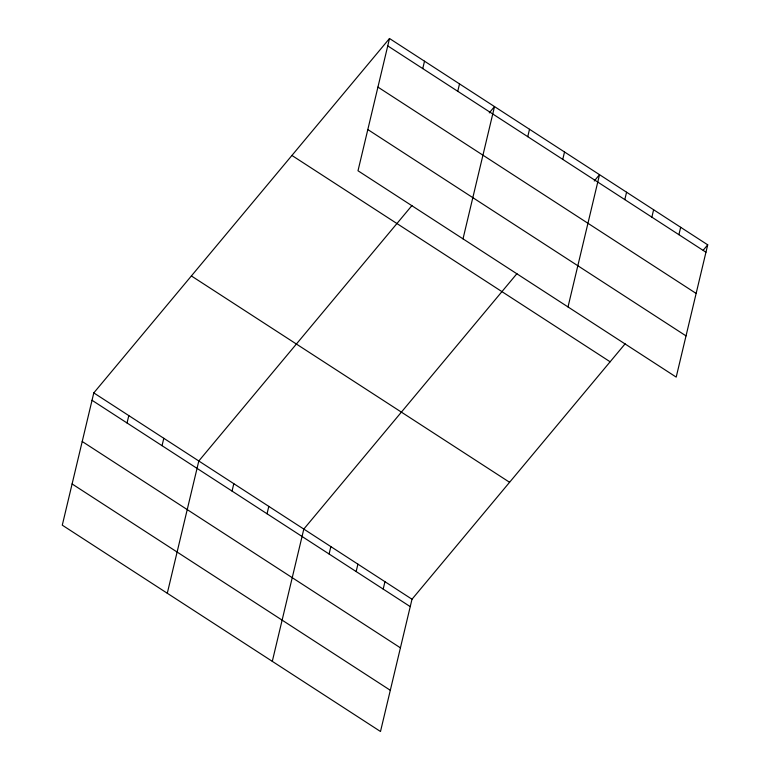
<?xml version="1.0" encoding="UTF-8"?>
<svg xmlns="http://www.w3.org/2000/svg" width="770" height="770" viewBox="0 0 770 770"><rect width="100%" height="100%" fill="white"/><g stroke="black" fill="none" stroke-linecap="round" stroke-linejoin="round"><path stroke-width="1.16" d="M389.505 38.5L358.002 170.767L676.204 377.098L707.717 244.831L389.505 38.5L93.796 392.902L62.283 525.169L380.495 731.5L411.998 599.233L625.144 343.795M127.04 422.98L128.802 415.598M162.047 445.676L163.798 438.294M167.292 593.256L198.804 460.989L411.94 205.552M232.049 491.077L233.81 483.685M267.046 513.773L268.807 506.381M272.301 661.343L303.813 529.077L516.949 273.639M422.749 68.588L424.511 61.196M329.098 554.005L330.859 546.613M457.755 91.284L459.517 83.891M356.144 571.542L357.906 564.16M463.011 238.854L494.513 106.587L489.258 112.892M383.19 589.079L384.952 581.697M527.758 136.675L529.519 129.283M562.764 159.371L564.525 151.988M568.01 306.951L599.522 174.684L594.267 180.979M624.807 199.613L626.568 192.221M651.863 217.15L653.615 209.758M678.909 234.686L680.67 227.294M703.212 250.231L707.717 244.831M387.753 45.892L705.955 252.223M377.935 87.097L696.138 293.437M367.819 129.553L686.022 335.893M291.926 155.453L610.129 361.784M191.383 275.949L509.586 482.28M93.796 392.902L411.998 599.233M92.034 400.284L410.237 606.625M82.217 441.499L400.419 647.83M72.101 483.955L390.313 690.286"/></g></svg>
